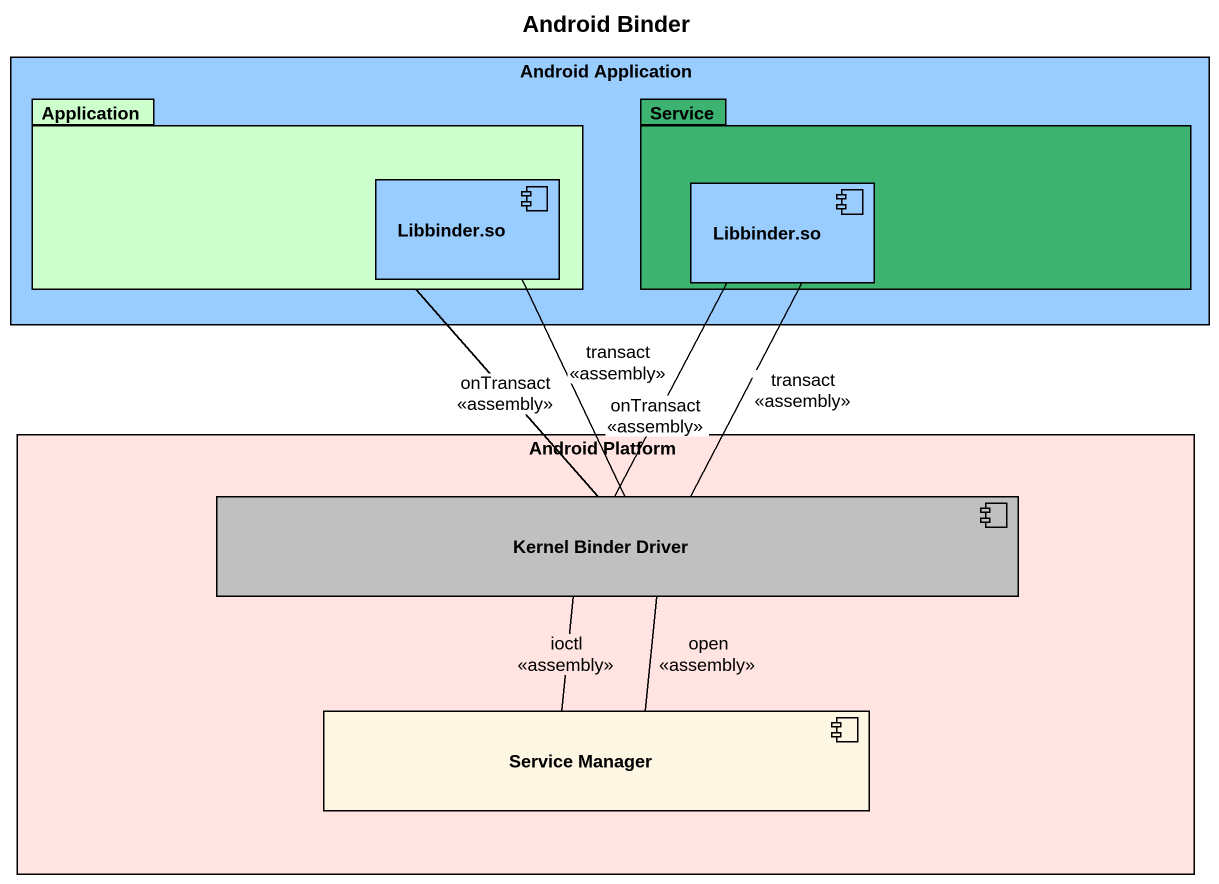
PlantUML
@startuml
title Android Binder
rectangle "Android Application" as Android_Application #99CCFF {
  package Application #CCFFCC {
    component "Libbinder.so" as Libbinder_so #99CCFF
  }
  package Service #3CB371 {
    component "Libbinder.so" as Libbinder_so_2 #99CCFF
  }
}
rectangle "Android Platform" as Android_Platform #FFE4E1 {
  component "Kernel Binder Driver" as Kernel_Binder_Driver #C0C0C0
  component "Service Manager" as Service_Manager
}
Application -- Kernel_Binder_Driver : onTransact\n<<assembly>>
Libbinder_so_2 -- Kernel_Binder_Driver : onTransact\n<<assembly>>
Kernel_Binder_Driver -up- Libbinder_so : transact\n<<assembly>>
Kernel_Binder_Driver -up- Libbinder_so_2 : transact\n<<assembly>>
Kernel_Binder_Driver -- Service_Manager : ioctl\n<<assembly>>
Service_Manager -up- Kernel_Binder_Driver : open\n<<assembly>>
@enduml
